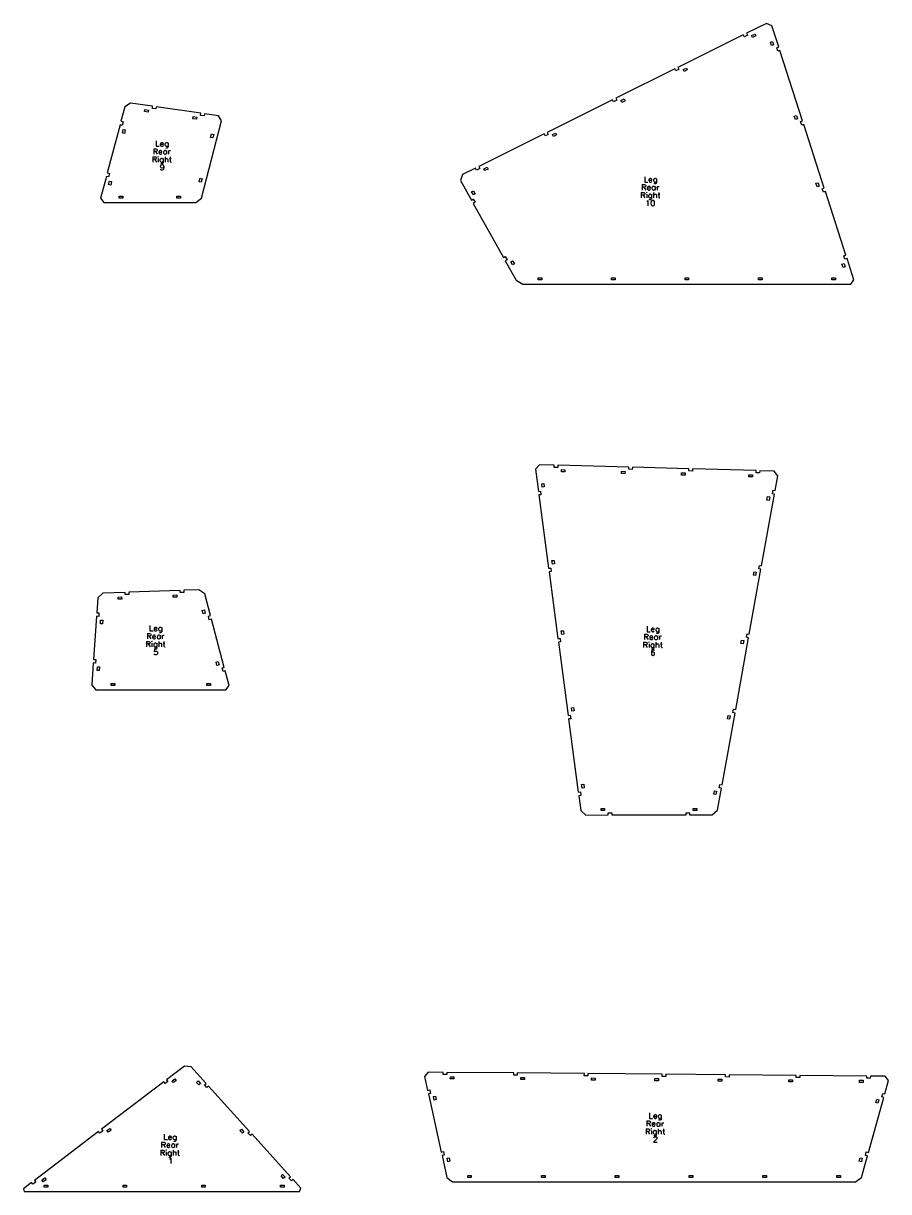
# Model space of a CAD drawing. Header units: metres. Extents: x 97 to 13275, y 12 to 1930.
# Drawn here: x 6690 to 7893, y 249 to 1874 of the extents above; entities that cross this region are included whole.
import ezdxf

# ---------------------------------------------------------------- set-up
doc = ezdxf.new("R2010")
doc.units = ezdxf.units.M
doc.layers.add('leg_rear_right_cuts', color=1, linetype='Continuous')
doc.layers.add('leg_rear_right_marks', color=2, linetype='Continuous')

msp = doc.modelspace()

# ---------------------------------------------------------------- linework, layer by layer
at = {"layer": 'leg_rear_right_cuts'}
for points in [[(7384.9, 1510.9), (7840.5, 1510.9), (7844.9, 1517), (7835.4, 1546.6), (7832.5, 1545.7), (7831, 1550.4), (7833.8, 1551.4), (7805.4, 1639.7), (7802.5, 1638.8), (7801, 1643.6), (7803.8, 1644.5), (7775.3, 1733.3), (7772.4, 1732.3), (7770.9, 1737.1), (7773.7, 1738), (7742.1, 1836.1), (7739.3, 1835.2), (7737.8, 1839.9), (7740.6, 1840.9), (7731.1, 1870.5), (7723.4, 1873.7), (7695.5, 1859.9), (7696.9, 1857.2), (7692.4, 1854.9), (7691.1, 1857.6), (7600.4, 1812.5), (7601.8, 1809.8), (7597.3, 1807.6), (7596, 1810.3), (7514, 1769.5), (7515.3, 1766.8), (7510.8, 1764.6), (7509.5, 1767.3), (7418.7, 1722.1), (7420.1, 1719.4), (7415.6, 1717.2), (7414.2, 1719.9), (7323.5, 1674.7), (7324.8, 1672), (7320.3, 1669.8), (7319, 1672.5), (7300.7, 1663.4), (7298.1, 1655), (7313.3, 1627.8), (7315.9, 1629.2), (7318.3, 1624.9), (7315.7, 1623.4), (7357.8, 1548), (7360.4, 1549.5), (7362.9, 1545.1), (7360.2, 1543.6), (7375.4, 1516.5)], [(7707.2, 1858.9), (7708.5, 1856.3), (7704, 1854), (7702.7, 1856.7)], [(7733.4, 1843.8), (7730.5, 1842.9), (7729, 1847.6), (7731.8, 1848.5)], [(7612.1, 1811.6), (7613.4, 1808.9), (7608.9, 1806.7), (7607.6, 1809.4)], [(6802.5, 1624.6), (6930.1, 1624.6), (6938.1, 1630.7), (6966.1, 1738.2), (6961.5, 1745.2), (6942.3, 1748), (6941.8, 1745), (6936.9, 1745.7), (6937.3, 1748.7), (6875.1, 1757.7), (6874.7, 1754.8), (6869.8, 1755.5), (6870.2, 1758.5), (6839.4, 1762.9), (6831.4, 1757.7), (6826.1, 1737.5), (6829, 1736.8), (6827.7, 1731.9), (6824.8, 1732.7), (6807.1, 1665.7), (6810, 1664.9), (6808.7, 1660.1), (6805.8, 1660.8), (6797.8, 1630.7)], [(7525.6, 1768.6), (7526.9, 1765.9), (7522.5, 1763.7), (7521.1, 1766.4)], [(6864.4, 1753.2), (6863.9, 1750.3), (6859, 1751), (6859.4, 1754)], [(6931.5, 1743.5), (6931.1, 1740.5), (6926.1, 1741.2), (6926.6, 1744.2)], [(7766.5, 1740.9), (7763.6, 1740), (7762.1, 1744.8), (7765, 1745.7)], [(6829.3, 1726.3), (6832.2, 1725.6), (6831, 1720.7), (6828.1, 1721.5)], [(6953.7, 1714.4), (6950.8, 1715.1), (6952.1, 1720), (6955, 1719.2)], [(7430.4, 1721.2), (7431.7, 1718.5), (7427.2, 1716.3), (7425.9, 1719)], [(7335.1, 1673.8), (7336.4, 1671.1), (7332, 1668.9), (7330.6, 1671.6)], [(6937.6, 1652.7), (6934.7, 1653.5), (6936, 1658.3), (6938.9, 1657.5)], [(6810.3, 1654.5), (6813.2, 1653.7), (6811.9, 1648.9), (6809, 1649.6)], [(7313.6, 1639.4), (7316.2, 1640.9), (7318.7, 1636.5), (7316.1, 1635.1)], [(7796.6, 1647.4), (7793.7, 1646.5), (7792.2, 1651.3), (7795.1, 1652.2)], [(6823.7, 1630.6), (6823.7, 1633.6), (6828.7, 1633.6), (6828.7, 1630.6)], [(6904, 1630.6), (6904, 1633.6), (6909, 1633.6), (6909, 1630.6)], [(7367.9, 1542.2), (7370.5, 1543.7), (7373, 1539.3), (7370.4, 1537.8)], [(7832.7, 1535.2), (7829.9, 1534.3), (7828.3, 1539.1), (7831.2, 1540)], [(7406, 1516.9), (7406, 1519.9), (7411, 1519.9), (7411, 1516.9)], [(7508.1, 1516.9), (7508.1, 1519.9), (7513.1, 1519.9), (7513.1, 1516.9)], [(7610.2, 1516.9), (7610.2, 1519.9), (7615.2, 1519.9), (7615.2, 1516.9)], [(7712.3, 1516.9), (7712.3, 1519.9), (7717.3, 1519.9), (7717.3, 1516.9)], [(7814.4, 1516.9), (7814.4, 1519.9), (7819.4, 1519.9), (7819.4, 1516.9)], [(7472.3, 772.8), (7503.5, 772.9), (7503.5, 775.9), (7508.5, 775.9), (7508.5, 772.9), (7611.6, 773.1), (7611.6, 776.1), (7616.6, 776.1), (7616.6, 773.1), (7647.7, 773.1), (7655.2, 779.4), (7660.8, 810), (7657.8, 810.6), (7658.7, 815.5), (7661.7, 815), (7679.7, 914.7), (7676.8, 915.3), (7677.6, 920.2), (7680.6, 919.7), (7698.6, 1019.4), (7695.7, 1020), (7696.6, 1024.9), (7699.5, 1024.4), (7715.8, 1114.5), (7712.9, 1115), (7713.8, 1119.9), (7716.7, 1119.4), (7734.7, 1219), (7731.8, 1219.5), (7732.7, 1224.4), (7735.6, 1223.9), (7739.4, 1244.7), (7734.2, 1251.1), (7714, 1251.7), (7713.9, 1248.7), (7708.9, 1248.8), (7709, 1251.8), (7620.5, 1254.2), (7620.4, 1251.2), (7615.4, 1251.3), (7615.5, 1254.3), (7537, 1256.4), (7536.9, 1253.4), (7531.9, 1253.6), (7532, 1256.6), (7433.5, 1259.2), (7433.4, 1256.2), (7428.4, 1256.3), (7428.5, 1259.3), (7407.8, 1259.9), (7402.3, 1253.7), (7406.4, 1222.9), (7409.4, 1223.3), (7410, 1218.3), (7407, 1217.9), (7420.5, 1115.9), (7423.5, 1116.3), (7424.2, 1111.4), (7421.2, 1111), (7433.5, 1018.1), (7436.5, 1018.5), (7437.1, 1013.6), (7434.2, 1013.2), (7447.6, 911.4), (7450.6, 911.8), (7451.3, 906.8), (7448.3, 906.4), (7461.8, 804.7), (7464.7, 805.1), (7465.4, 800.1), (7462.4, 799.7), (7465.2, 779.1)], [(7443.3, 1252.9), (7443.3, 1249.9), (7438.3, 1250.1), (7438.3, 1253.1)], [(7526.8, 1250.7), (7526.7, 1247.7), (7521.7, 1247.8), (7521.8, 1250.8)], [(7610.3, 1248.5), (7610.3, 1245.5), (7605.3, 1245.6), (7605.3, 1248.6)], [(7703.8, 1246), (7703.8, 1243), (7698.8, 1243.1), (7698.9, 1246.1)], [(7411, 1233.6), (7414, 1234), (7414.6, 1229), (7411.7, 1228.6)], [(7727, 1210.2), (7724.1, 1210.8), (7725, 1215.7), (7727.9, 1215.1)], [(7425.2, 1126.6), (7428.2, 1127), (7428.8, 1122.1), (7425.8, 1121.7)], [(7708.1, 1105.7), (7705.2, 1106.2), (7706.1, 1111.1), (7709, 1110.6)], [(6791.4, 946.9), (6971.7, 946.8), (6976.4, 953), (6970.9, 973.4), (6968, 972.6), (6966.7, 977.5), (6969.6, 978.2), (6951.8, 1045.3), (6948.9, 1044.5), (6947.6, 1049.3), (6950.5, 1050.1), (6942.5, 1080.2), (6934.5, 1086.1), (6913.4, 1085.3), (6913.5, 1082.3), (6908.5, 1082.2), (6908.4, 1085.2), (6836.9, 1082.6), (6837, 1079.6), (6832, 1079.4), (6831.9, 1082.4), (6800.8, 1081.3), (6794, 1074.7), (6792.5, 1054.2), (6795.5, 1054), (6795.2, 1049), (6792.2, 1049.2), (6788, 989.3), (6791, 989), (6790.6, 984.1), (6787.7, 984.3), (6785.5, 953.2)], [(6827.1, 1076.2), (6827.2, 1073.2), (6822.2, 1073), (6822.1, 1076)], [(6903.6, 1079), (6903.7, 1076), (6898.7, 1075.8), (6898.6, 1078.8)], [(6943.4, 1053.4), (6940.5, 1052.6), (6939.2, 1057.4), (6942.1, 1058.2)], [(6797.8, 1043.8), (6800.8, 1043.6), (6800.5, 1038.6), (6797.5, 1038.8)], [(7438.1, 1028.8), (7441.1, 1029.2), (7441.8, 1024.3), (7438.8, 1023.9)], [(7691, 1010.7), (7688, 1011.2), (7688.9, 1016.1), (7691.8, 1015.6)], [(6793.3, 978.9), (6796.3, 978.7), (6795.9, 973.7), (6792.9, 973.9)], [(6962.5, 981.5), (6959.6, 980.7), (6958.4, 985.6), (6961.3, 986.4)], [(6812.5, 952.9), (6812.5, 955.9), (6817.5, 955.9), (6817.5, 952.9)], [(6945.5, 952.8), (6945.5, 955.8), (6950.5, 955.8), (6950.5, 952.8)], [(7452.3, 922.1), (7455.2, 922.5), (7455.9, 917.5), (7452.9, 917.1)], [(7672, 906), (7669.1, 906.5), (7670, 911.4), (7672.9, 910.9)], [(7466.4, 815.4), (7469.4, 815.8), (7470, 810.8), (7467.1, 810.4)], [(7653.1, 801.3), (7650.1, 801.8), (7651, 806.7), (7654, 806.2)], [(7493.5, 778.9), (7493.5, 781.9), (7498.5, 781.9), (7498.5, 778.9)], [(7621.6, 779.1), (7621.6, 782.1), (7626.6, 782.1), (7626.6, 779.1)], [(6691.8, 249.1), (7074.2, 249.1), (7076.3, 253.8), (7065.3, 266), (7063.1, 264), (7059.7, 267.7), (7062, 269.7), (7008.3, 329.1), (7006, 327.1), (7002.7, 330.8), (7004.9, 332.9), (6947.9, 396), (6945.6, 394), (6942.3, 397.7), (6944.5, 399.7), (6923.6, 422.8), (6914.3, 423.7), (6889.6, 404.8), (6891.4, 402.4), (6887.4, 399.4), (6885.6, 401.8), (6799.1, 335.8), (6800.9, 333.4), (6796.9, 330.4), (6795.1, 332.8), (6705.8, 264.7), (6707.7, 262.3), (6703.7, 259.3), (6701.9, 261.6), (6690.5, 253)], [(7286.9, 262.6), (7847.3, 262.6), (7855.3, 268.7), (7863.8, 298.7), (7860.9, 299.5), (7862.2, 304.3), (7865.1, 303.5), (7886.7, 380.2), (7883.8, 381), (7885.1, 385.8), (7888, 385), (7893.2, 403.5), (7888.6, 409.7), (7867.8, 409.9), (7867.7, 406.9), (7862.7, 406.9), (7862.8, 409.9), (7769.6, 410.7), (7769.6, 407.7), (7764.6, 407.7), (7764.6, 410.7), (7671.5, 411.5), (7671.5, 408.5), (7666.5, 408.6), (7666.5, 411.6), (7583.4, 412.3), (7583.3, 409.3), (7578.3, 409.3), (7578.4, 412.3), (7475.3, 413.2), (7475.2, 410.2), (7470.2, 410.3), (7470.3, 413.3), (7377.1, 414.1), (7377.1, 411.1), (7372.1, 411.1), (7372.1, 414.1), (7279, 414.9), (7279, 411.9), (7274, 411.9), (7274, 414.9), (7253.1, 415.1), (7248.2, 409), (7252.4, 389.9), (7255.3, 390.5), (7256.4, 385.6), (7253.5, 385), (7271.4, 304.1), (7274.3, 304.7), (7275.4, 299.8), (7272.5, 299.2), (7279.2, 268.8)], [(7289, 408.8), (7288.9, 405.8), (7283.9, 405.9), (7284, 408.9)], [(7387.1, 408), (7387.1, 405), (7382.1, 405), (7382.1, 408)], [(7485.2, 407.1), (7485.2, 404.1), (7480.2, 404.2), (7480.2, 407.2)], [(7573.3, 406.4), (7573.3, 403.4), (7568.3, 403.4), (7568.3, 406.4)], [(6901.1, 406.1), (6903, 403.7), (6899, 400.7), (6897.2, 403)], [(6936.7, 399.4), (6934.5, 397.4), (6931.1, 401.1), (6933.4, 403.1)], [(7661.5, 405.6), (7661.4, 402.6), (7656.4, 402.7), (7656.5, 405.7)], [(7759.6, 404.8), (7759.6, 401.8), (7754.6, 401.8), (7754.6, 404.8)], [(7857.7, 403.9), (7857.7, 400.9), (7852.7, 401), (7852.7, 404)], [(7260.4, 381.4), (7263.3, 382), (7264.4, 377.2), (7261.5, 376.5)], [(7878.2, 372.1), (7875.3, 373), (7876.6, 377.8), (7879.5, 377)], [(6810.7, 337.1), (6812.5, 334.7), (6808.5, 331.7), (6806.7, 334)], [(6997.1, 332.5), (6994.9, 330.5), (6991.5, 334.2), (6993.8, 336.2)], [(7279.4, 295.6), (7282.3, 296.2), (7283.4, 291.3), (7280.5, 290.7)], [(7855.3, 290.7), (7852.4, 291.5), (7853.7, 296.3), (7856.6, 295.5)], [(6720.2, 268.1), (6722, 265.7), (6718, 262.7), (6716.2, 265)], [(7054.2, 269.4), (7051.9, 267.4), (7048.6, 271.1), (7050.8, 273.1)], [(7308.1, 268.6), (7308.1, 271.6), (7313.1, 271.6), (7313.1, 268.6)], [(7410.7, 268.6), (7410.7, 271.6), (7415.7, 271.6), (7415.7, 268.6)], [(7513.3, 268.6), (7513.3, 271.6), (7518.3, 271.6), (7518.3, 268.6)], [(7615.9, 268.6), (7615.9, 271.6), (7620.9, 271.6), (7620.9, 268.6)], [(7718.5, 268.6), (7718.5, 271.6), (7723.5, 271.6), (7723.5, 268.6)], [(7821.1, 268.6), (7821.1, 271.6), (7826.1, 271.6), (7826.1, 268.6)], [(6719.6, 255.1), (6719.6, 258.1), (6724.6, 258.1), (6724.6, 255.1)], [(6829, 255.1), (6829, 258.1), (6834, 258.1), (6834, 255.1)], [(6938.4, 255.1), (6938.4, 258.1), (6943.4, 258.1), (6943.4, 255.1)], [(7047.8, 255.1), (7047.8, 258.1), (7052.8, 258.1), (7052.8, 255.1)]]:
    msp.add_lwpolyline(points, close=True, dxfattribs=at)
at = {"layer": 'leg_rear_right_marks'}
for p, q in [((6875.1, 1710.3), (6875.1, 1702.8)), ((6881.2, 1706.7), (6880.8, 1705.6)), ((6881.9, 1707.4), (6881.2, 1706.7)), ((6882.6, 1707.8), (6881.9, 1707.4)), ((6883.7, 1707.8), (6882.6, 1707.8)), ((6884.4, 1707.4), (6883.7, 1707.8)), ((6884.8, 1707.1), (6884.4, 1707.4)), ((6885.1, 1706.4), (6884.8, 1707.1)), ((6885.1, 1705.6), (6885.1, 1706.4)), ((6887.6, 1706.7), (6887.3, 1705.6)), ((6888.3, 1707.4), (6887.6, 1706.7)), ((6889.1, 1707.8), (6888.3, 1707.4)), ((6890.1, 1707.8), (6889.1, 1707.8)), ((6890.8, 1707.4), (6890.1, 1707.8)), ((6891.6, 1706.7), (6890.8, 1707.4)), ((6891.6, 1707.8), (6891.6, 1702.1)), ((6871.6, 1699.3), (6871.6, 1691.8)), ((6871.6, 1699.3), (6874.8, 1699.3)), ((6874.8, 1695.7), (6871.6, 1695.7)), ((6874.1, 1695.7), (6876.6, 1691.8)), ((6874.8, 1699.3), (6875.8, 1698.9)), ((6875.8, 1696.1), (6874.8, 1695.7)), ((6875.1, 1702.8), (6879.4, 1702.8)), ((6875.8, 1698.9), (6876.2, 1698.6)), ((6876.2, 1696.4), (6875.8, 1696.1)), ((6876.2, 1698.6), (6876.6, 1697.9)), ((6876.6, 1697.1), (6876.2, 1696.4)), ((6876.6, 1697.9), (6876.6, 1697.1)), ((6879.1, 1695.7), (6878.7, 1694.6)), ((6878.7, 1694.6), (6883, 1694.6)), ((6878.7, 1694.6), (6878.7, 1693.9)), ((6878.7, 1693.9), (6879.1, 1692.9)), ((6879.8, 1696.4), (6879.1, 1695.7)), ((6879.1, 1692.9), (6879.8, 1692.1)), ((6880.5, 1696.8), (6879.8, 1696.4)), ((6879.8, 1692.1), (6880.5, 1691.8)), ((6881.6, 1696.8), (6880.5, 1696.8)), ((6880.5, 1691.8), (6881.6, 1691.8)), ((6880.8, 1705.6), (6885.1, 1705.6)), ((6880.8, 1705.6), (6880.8, 1704.9)), ((6880.8, 1704.9), (6881.2, 1703.9)), ((6881.2, 1703.9), (6881.9, 1703.1)), ((6882.3, 1696.4), (6881.6, 1696.8)), ((6881.6, 1691.8), (6882.3, 1692.1)), ((6881.9, 1703.1), (6882.6, 1702.8)), ((6882.6, 1696.1), (6882.3, 1696.4)), ((6882.3, 1692.1), (6883, 1692.9)), ((6882.6, 1702.8), (6883.7, 1702.8)), ((6883, 1695.4), (6882.6, 1696.1)), ((6883, 1694.6), (6883, 1695.4)), ((6883.7, 1702.8), (6884.4, 1703.1)), ((6884.4, 1703.1), (6885.1, 1703.9)), ((6885.5, 1695.7), (6885.1, 1694.6)), ((6885.1, 1694.6), (6885.1, 1693.9)), ((6885.1, 1693.9), (6885.5, 1692.9)), ((6886.2, 1696.4), (6885.5, 1695.7)), ((6885.5, 1692.9), (6886.2, 1692.1)), ((6886.9, 1696.8), (6886.2, 1696.4)), ((6886.2, 1692.1), (6886.9, 1691.8)), ((6888, 1696.8), (6886.9, 1696.8)), ((6886.9, 1691.8), (6888, 1691.8)), ((6887.3, 1705.6), (6887.3, 1704.9)), ((6887.3, 1704.9), (6887.6, 1703.9)), ((6887.6, 1703.9), (6888.3, 1703.1)), ((6888.7, 1696.4), (6888, 1696.8)), ((6888, 1691.8), (6888.7, 1692.1)), ((6888.3, 1703.1), (6889.1, 1702.8)), ((6889.1, 1700.3), (6888.3, 1700.6)), ((6889.4, 1695.7), (6888.7, 1696.4)), ((6888.7, 1692.1), (6889.4, 1692.9)), ((6889.1, 1702.8), (6890.1, 1702.8)), ((6890.1, 1700.3), (6889.1, 1700.3)), ((6889.4, 1696.8), (6889.4, 1691.8)), ((6890.1, 1702.8), (6890.8, 1703.1)), ((6890.8, 1700.6), (6890.1, 1700.3)), ((6890.8, 1703.1), (6891.6, 1703.9)), ((6891.2, 1701), (6890.8, 1700.6)), ((6891.6, 1702.1), (6891.2, 1701)), ((6892.3, 1696.8), (6892.3, 1691.8)), ((6892.3, 1694.6), (6892.6, 1695.7)), ((6892.6, 1695.7), (6893.3, 1696.4)), ((6893.3, 1696.4), (6894.1, 1696.8)), ((6894.1, 1696.8), (6895.1, 1696.8)), ((6870.3, 1688.3), (6870.3, 1680.8)), ((6870.3, 1688.3), (6873.5, 1688.3)), ((6873.5, 1684.7), (6870.3, 1684.7)), ((6872.8, 1684.7), (6875.3, 1680.8)), ((6873.5, 1688.3), (6874.6, 1687.9)), ((6874.6, 1685.1), (6873.5, 1684.7)), ((6874.6, 1687.9), (6875, 1687.6)), ((6875, 1685.4), (6874.6, 1685.1)), ((6875, 1687.6), (6875.3, 1686.9)), ((6875.3, 1686.1), (6875, 1685.4)), ((6875.3, 1686.9), (6875.3, 1686.1)), ((6877.8, 1688.6), (6877.5, 1688.3)), ((6877.5, 1688.3), (6877.8, 1687.9)), ((6878.2, 1688.3), (6877.8, 1688.6)), ((6877.8, 1687.9), (6878.2, 1688.3)), ((6877.8, 1685.8), (6877.8, 1680.8)), ((6880.7, 1684.7), (6880.3, 1683.6)), ((6880.3, 1683.6), (6880.3, 1682.9)), ((6880.3, 1682.9), (6880.7, 1681.9)), ((6881.4, 1685.4), (6880.7, 1684.7)), ((6880.7, 1681.9), (6881.4, 1681.1)), ((6881, 1675.1), (6881.4, 1676.2)), ((6881, 1674.8), (6881, 1675.1)), ((6881.4, 1673.7), (6881, 1674.8)), ((6882.1, 1685.8), (6881.4, 1685.4)), ((6881.4, 1681.1), (6882.1, 1680.8)), ((6882.1, 1678.3), (6881.4, 1678.6)), ((6881.4, 1676.2), (6882.1, 1676.9)), ((6882.1, 1673), (6881.4, 1673.7)), ((6883.2, 1685.8), (6882.1, 1685.8)), ((6882.1, 1680.8), (6883.2, 1680.8)), ((6883.2, 1678.3), (6882.1, 1678.3)), ((6882.1, 1676.9), (6883.2, 1677.3)), ((6883.9, 1685.4), (6883.2, 1685.8)), ((6883.2, 1680.8), (6883.9, 1681.1)), ((6883.9, 1678.6), (6883.2, 1678.3)), ((6883.2, 1677.3), (6883.5, 1677.3)), ((6883.5, 1677.3), (6884.6, 1676.9)), ((6884.6, 1684.7), (6883.9, 1685.4)), ((6883.9, 1681.1), (6884.6, 1681.9)), ((6884.2, 1679), (6883.9, 1678.6)), ((6884.6, 1680.1), (6884.2, 1679)), ((6884.6, 1685.8), (6884.6, 1680.1)), ((6884.6, 1676.9), (6885.3, 1676.2)), ((6885.3, 1673.7), (6884.6, 1673)), ((6885.3, 1676.2), (6885.7, 1674.8)), ((6885.7, 1674.8), (6885.3, 1673.7)), ((6885.7, 1674.8), (6885.7, 1673)), ((6887.5, 1688.3), (6887.5, 1680.8)), ((6887.5, 1684.4), (6888.5, 1685.4)), ((6888.5, 1685.4), (6889.2, 1685.8)), ((6889.2, 1685.8), (6890.3, 1685.8)), ((6890.3, 1685.8), (6891, 1685.4)), ((6891, 1685.4), (6891.4, 1684.4)), ((6891.4, 1684.4), (6891.4, 1680.8)), ((6893.5, 1685.8), (6896, 1685.8)), ((6894.6, 1688.3), (6894.6, 1682.2)), ((6894.6, 1682.2), (6895, 1681.1)), ((6895, 1681.1), (6895.7, 1680.8)), ((6895.7, 1680.8), (6896.4, 1680.8)), ((6881.7, 1670.1), (6881.4, 1670.9)), ((6882.8, 1669.8), (6881.7, 1670.1)), ((6883.2, 1672.6), (6882.1, 1673)), ((6883.5, 1669.8), (6882.8, 1669.8)), ((6883.5, 1672.6), (6883.2, 1672.6)), ((6884.6, 1673), (6883.5, 1672.6)), ((6884.6, 1670.1), (6883.5, 1669.8)), ((6885.3, 1671.2), (6884.6, 1670.1)), ((6885.7, 1673), (6885.3, 1671.2)), ((7554.2, 1660.5), (7554.2, 1653)), ((7561, 1657.7), (7560.3, 1657)), ((7561.7, 1658), (7561, 1657.7)), ((7562.8, 1658), (7561.7, 1658)), ((7563.5, 1657.7), (7562.8, 1658)), ((7563.8, 1657.3), (7563.5, 1657.7)), ((7564.2, 1656.6), (7563.8, 1657.3)), ((7567.4, 1657.7), (7566.7, 1657)), ((7568.1, 1658), (7567.4, 1657.7)), ((7569.2, 1658), (7568.1, 1658)), ((7569.9, 1657.7), (7569.2, 1658)), ((7570.6, 1657), (7569.9, 1657.7)), ((7570.6, 1658), (7570.6, 1652.3)), ((7550.6, 1649.5), (7550.6, 1642)), ((7550.6, 1649.5), (7553.8, 1649.5)), ((7553.8, 1646), (7550.6, 1646)), ((7553.1, 1646), (7555.6, 1642)), ((7553.8, 1649.5), (7554.9, 1649.2)), ((7554.9, 1646.3), (7553.8, 1646)), ((7554.2, 1653), (7558.5, 1653)), ((7554.9, 1649.2), (7555.3, 1648.8)), ((7555.3, 1646.7), (7554.9, 1646.3)), ((7555.3, 1648.8), (7555.6, 1648.1)), ((7555.6, 1647.4), (7555.3, 1646.7)), ((7555.6, 1648.1), (7555.6, 1647.4)), ((7558.1, 1646), (7557.8, 1644.9)), ((7557.8, 1644.9), (7562, 1644.9)), ((7557.8, 1644.9), (7557.8, 1644.2)), ((7557.8, 1644.2), (7558.1, 1643.1)), ((7558.8, 1646.7), (7558.1, 1646)), ((7558.1, 1643.1), (7558.8, 1642.4)), ((7559.5, 1647), (7558.8, 1646.7)), ((7558.8, 1642.4), (7559.5, 1642)), ((7560.6, 1647), (7559.5, 1647)), ((7559.5, 1642), (7560.6, 1642)), ((7560.3, 1657), (7559.9, 1655.9)), ((7559.9, 1655.9), (7564.2, 1655.9)), ((7559.9, 1655.9), (7559.9, 1655.2)), ((7559.9, 1655.2), (7560.3, 1654.1)), ((7560.3, 1654.1), (7561, 1653.4)), ((7561.3, 1646.7), (7560.6, 1647)), ((7560.6, 1642), (7561.3, 1642.4)), ((7561, 1653.4), (7561.7, 1653)), ((7561.7, 1646.3), (7561.3, 1646.7)), ((7561.3, 1642.4), (7562, 1643.1)), ((7561.7, 1653), (7562.8, 1653)), ((7562, 1645.6), (7561.7, 1646.3)), ((7562, 1644.9), (7562, 1645.6)), ((7562.8, 1653), (7563.5, 1653.4)), ((7563.5, 1653.4), (7564.2, 1654.1)), ((7564.2, 1655.9), (7564.2, 1656.6)), ((7564.5, 1646), (7564.2, 1644.9)), ((7564.2, 1644.9), (7564.2, 1644.2)), ((7564.2, 1644.2), (7564.5, 1643.1)), ((7565.3, 1646.7), (7564.5, 1646)), ((7564.5, 1643.1), (7565.3, 1642.4)), ((7566, 1647), (7565.3, 1646.7)), ((7565.3, 1642.4), (7566, 1642)), ((7567, 1647), (7566, 1647)), ((7566, 1642), (7567, 1642)), ((7566.7, 1657), (7566.3, 1655.9)), ((7566.3, 1655.9), (7566.3, 1655.2)), ((7566.3, 1655.2), (7566.7, 1654.1)), ((7566.7, 1654.1), (7567.4, 1653.4)), ((7567.8, 1646.7), (7567, 1647)), ((7567, 1642), (7567.8, 1642.4)), ((7567.4, 1653.4), (7568.1, 1653)), ((7568.1, 1650.5), (7567.4, 1650.9)), ((7568.5, 1646), (7567.8, 1646.7)), ((7567.8, 1642.4), (7568.5, 1643.1)), ((7568.1, 1653), (7569.2, 1653)), ((7569.2, 1650.5), (7568.1, 1650.5)), ((7568.5, 1647), (7568.5, 1642)), ((7569.2, 1653), (7569.9, 1653.4)), ((7569.9, 1650.9), (7569.2, 1650.5)), ((7569.9, 1653.4), (7570.6, 1654.1)), ((7570.3, 1651.2), (7569.9, 1650.9)), ((7570.6, 1652.3), (7570.3, 1651.2)), ((7571.3, 1647), (7571.3, 1642)), ((7571.3, 1644.9), (7571.7, 1646)), ((7571.7, 1646), (7572.4, 1646.7)), ((7572.4, 1646.7), (7573.1, 1647)), ((7573.1, 1647), (7574.2, 1647)), ((7549.4, 1638.5), (7549.4, 1631)), ((7549.4, 1638.5), (7552.6, 1638.5)), ((7552.6, 1635), (7549.4, 1635)), ((7551.9, 1635), (7554.4, 1631)), ((7552.6, 1638.5), (7553.7, 1638.2)), ((7553.7, 1635.3), (7552.6, 1635)), ((7553.7, 1638.2), (7554, 1637.8)), ((7554, 1635.7), (7553.7, 1635.3)), ((7554, 1637.8), (7554.4, 1637.1)), ((7554.4, 1636.4), (7554, 1635.7)), ((7554.4, 1637.1), (7554.4, 1636.4)), ((7556.9, 1638.9), (7556.5, 1638.5)), ((7556.5, 1638.5), (7556.9, 1638.2)), ((7557.2, 1638.5), (7556.9, 1638.9)), ((7556.9, 1638.2), (7557.2, 1638.5)), ((7556.9, 1636), (7556.9, 1631)), ((7556.9, 1626.1), (7557.6, 1626.5)), ((7557.6, 1626.5), (7558.7, 1627.5)), ((7558.7, 1627.5), (7558.7, 1620)), ((7559.7, 1635), (7559.4, 1633.9)), ((7559.4, 1633.9), (7559.4, 1633.2)), ((7559.4, 1633.2), (7559.7, 1632.1)), ((7560.4, 1635.7), (7559.7, 1635)), ((7559.7, 1632.1), (7560.4, 1631.4)), ((7561.2, 1636), (7560.4, 1635.7)), ((7560.4, 1631.4), (7561.2, 1631)), ((7561.2, 1628.5), (7560.4, 1628.9)), ((7562.2, 1636), (7561.2, 1636)), ((7561.2, 1631), (7562.2, 1631)), ((7562.2, 1628.5), (7561.2, 1628.5)), ((7562.9, 1635.7), (7562.2, 1636)), ((7562.2, 1631), (7562.9, 1631.4)), ((7562.9, 1628.9), (7562.2, 1628.5)), ((7563.7, 1635), (7562.9, 1635.7)), ((7562.9, 1631.4), (7563.7, 1632.1)), ((7563.3, 1629.2), (7562.9, 1628.9)), ((7563.3, 1626.1), (7562.9, 1624.3)), ((7563.7, 1630.3), (7563.3, 1629.2)), ((7564, 1627.2), (7563.3, 1626.1)), ((7563.7, 1636), (7563.7, 1630.3)), ((7565.1, 1627.5), (7564, 1627.2)), ((7565.8, 1627.5), (7565.1, 1627.5)), ((7566.9, 1627.2), (7565.8, 1627.5)), ((7566.5, 1638.5), (7566.5, 1631)), ((7566.5, 1634.6), (7567.6, 1635.7)), ((7567.6, 1626.1), (7566.9, 1627.2)), ((7567.6, 1635.7), (7568.3, 1636)), ((7567.9, 1624.3), (7567.6, 1626.1)), ((7568.3, 1636), (7569.4, 1636)), ((7569.4, 1636), (7570.1, 1635.7)), ((7570.1, 1635.7), (7570.4, 1634.6)), ((7570.4, 1634.6), (7570.4, 1631)), ((7572.6, 1636), (7575.1, 1636)), ((7573.7, 1638.5), (7573.7, 1632.5)), ((7573.7, 1632.5), (7574, 1631.4)), ((7574, 1631.4), (7574.7, 1631)), ((7574.7, 1631), (7575.4, 1631)), ((7562.9, 1624.3), (7562.9, 1623.2)), ((7562.9, 1623.2), (7563.3, 1621.5)), ((7563.3, 1621.5), (7564, 1620.4)), ((7564, 1620.4), (7565.1, 1620)), ((7565.1, 1620), (7565.8, 1620)), ((7565.8, 1620), (7566.9, 1620.4)), ((7566.9, 1620.4), (7567.6, 1621.5)), ((7567.6, 1621.5), (7567.9, 1623.2)), ((7567.9, 1623.2), (7567.9, 1624.3)), ((6862.8, 1025.3), (6862.8, 1017.8)), ((6862.8, 1025.3), (6866, 1025.3)), ((6866, 1025.3), (6867.1, 1024.9)), ((6866.4, 1036.3), (6866.4, 1028.8)), ((6866.4, 1028.8), (6870.7, 1028.8)), ((6867.1, 1024.9), (6867.5, 1024.5)), ((6867.5, 1024.5), (6867.8, 1023.8)), ((6867.8, 1023.8), (6867.8, 1023.1)), ((6872.5, 1032.7), (6872.1, 1031.6)), ((6872.1, 1031.6), (6876.4, 1031.6)), ((6872.1, 1031.6), (6872.1, 1030.9)), ((6872.1, 1030.9), (6872.5, 1029.8)), ((6873.2, 1033.4), (6872.5, 1032.7)), ((6872.5, 1029.8), (6873.2, 1029.1)), ((6873.9, 1033.8), (6873.2, 1033.4)), ((6873.2, 1029.1), (6873.9, 1028.8)), ((6875, 1033.8), (6873.9, 1033.8)), ((6873.9, 1028.8), (6875, 1028.8)), ((6875.7, 1033.4), (6875, 1033.8)), ((6875, 1028.8), (6875.7, 1029.1)), ((6876, 1033), (6875.7, 1033.4)), ((6875.7, 1029.1), (6876.4, 1029.8)), ((6876.4, 1032.3), (6876, 1033)), ((6876.4, 1031.6), (6876.4, 1032.3)), ((6878.9, 1032.7), (6878.5, 1031.6)), ((6878.5, 1031.6), (6878.5, 1030.9)), ((6878.5, 1030.9), (6878.9, 1029.8)), ((6879.6, 1033.4), (6878.9, 1032.7)), ((6878.9, 1029.8), (6879.6, 1029.1)), ((6880.3, 1033.8), (6879.6, 1033.4)), ((6879.6, 1029.1), (6880.3, 1028.8)), ((6880.3, 1026.3), (6879.6, 1026.6)), ((6881.4, 1033.8), (6880.3, 1033.8)), ((6880.3, 1028.8), (6881.4, 1028.8)), ((6881.4, 1026.3), (6880.3, 1026.3)), ((6882.1, 1033.4), (6881.4, 1033.8)), ((6881.4, 1028.8), (6882.1, 1029.1)), ((6882.1, 1026.6), (6881.4, 1026.3)), ((6882.8, 1032.7), (6882.1, 1033.4)), ((6882.1, 1029.1), (6882.8, 1029.8)), ((6882.5, 1027), (6882.1, 1026.6)), ((6882.8, 1028), (6882.5, 1027)), ((6882.8, 1033.8), (6882.8, 1028)), ((7553.9, 1024.3), (7553.9, 1016.8)), ((7553.9, 1024.3), (7557.1, 1024.3)), ((7557.1, 1024.3), (7558.2, 1023.9)), ((7557.5, 1035.3), (7557.5, 1027.8)), ((7557.5, 1027.8), (7561.8, 1027.8)), ((7558.2, 1023.9), (7558.6, 1023.6)), ((7558.6, 1023.6), (7558.9, 1022.8)), ((7563.6, 1031.7), (7563.2, 1030.6)), ((7563.2, 1030.6), (7567.5, 1030.6)), ((7563.2, 1030.6), (7563.2, 1029.9)), ((7563.2, 1029.9), (7563.6, 1028.8)), ((7564.3, 1032.4), (7563.6, 1031.7)), ((7563.6, 1028.8), (7564.3, 1028.1)), ((7565, 1032.8), (7564.3, 1032.4)), ((7564.3, 1028.1), (7565, 1027.8)), ((7566.1, 1032.8), (7565, 1032.8)), ((7565, 1027.8), (7566.1, 1027.8)), ((7566.8, 1032.4), (7566.1, 1032.8)), ((7566.1, 1027.8), (7566.8, 1028.1)), ((7567.1, 1032.1), (7566.8, 1032.4)), ((7566.8, 1028.1), (7567.5, 1028.8)), ((7567.5, 1031.3), (7567.1, 1032.1)), ((7567.5, 1030.6), (7567.5, 1031.3)), ((7570, 1031.7), (7569.6, 1030.6)), ((7569.6, 1030.6), (7569.6, 1029.9)), ((7569.6, 1029.9), (7570, 1028.8)), ((7570.7, 1032.4), (7570, 1031.7)), ((7570, 1028.8), (7570.7, 1028.1)), ((7571.4, 1032.8), (7570.7, 1032.4)), ((7570.7, 1028.1), (7571.4, 1027.8)), ((7571.4, 1025.3), (7570.7, 1025.6)), ((7572.5, 1032.8), (7571.4, 1032.8)), ((7571.4, 1027.8), (7572.5, 1027.8)), ((7572.5, 1025.3), (7571.4, 1025.3)), ((7573.2, 1032.4), (7572.5, 1032.8)), ((7572.5, 1027.8), (7573.2, 1028.1)), ((7573.2, 1025.6), (7572.5, 1025.3)), ((7573.9, 1031.7), (7573.2, 1032.4)), ((7573.2, 1028.1), (7573.9, 1028.8)), ((7573.6, 1026), (7573.2, 1025.6)), ((7573.9, 1027.1), (7573.6, 1026)), ((7573.9, 1032.8), (7573.9, 1027.1)), ((6861.6, 1014.3), (6861.6, 1006.8)), ((6861.6, 1014.3), (6864.8, 1014.3)), ((6864.8, 1010.7), (6861.6, 1010.7)), ((6866, 1021.7), (6862.8, 1021.7)), ((6864.1, 1010.7), (6866.6, 1006.8)), ((6864.8, 1014.3), (6865.9, 1013.9)), ((6865.9, 1011), (6864.8, 1010.7)), ((6865.3, 1021.7), (6867.8, 1017.8)), ((6865.9, 1013.9), (6866.2, 1013.5)), ((6866.2, 1011.4), (6865.9, 1011)), ((6867.1, 1022), (6866, 1021.7)), ((6866.2, 1013.5), (6866.6, 1012.8)), ((6866.6, 1012.1), (6866.2, 1011.4)), ((6866.6, 1012.8), (6866.6, 1012.1)), ((6867.5, 1022.4), (6867.1, 1022)), ((6867.8, 1023.1), (6867.5, 1022.4)), ((6869.1, 1014.6), (6868.7, 1014.3)), ((6868.7, 1014.3), (6869.1, 1013.9)), ((6869.4, 1014.3), (6869.1, 1014.6)), ((6869.1, 1013.9), (6869.4, 1014.3)), ((6869.1, 1011.8), (6869.1, 1006.8)), ((6870.3, 1021.7), (6870, 1020.6)), ((6870, 1020.6), (6874.3, 1020.6)), ((6870, 1020.6), (6870, 1019.9)), ((6870, 1019.9), (6870.3, 1018.8)), ((6871, 1022.4), (6870.3, 1021.7)), ((6870.3, 1018.8), (6871, 1018.1)), ((6871.8, 1022.8), (6871, 1022.4)), ((6871, 1018.1), (6871.8, 1017.8)), ((6871.9, 1010.7), (6871.6, 1009.6)), ((6871.6, 1009.6), (6871.6, 1008.9)), ((6871.6, 1008.9), (6871.9, 1007.8)), ((6872.8, 1022.8), (6871.8, 1022.8)), ((6871.8, 1017.8), (6872.8, 1017.8)), ((6872.7, 1011.4), (6871.9, 1010.7)), ((6871.9, 1007.8), (6872.7, 1007.1)), ((6873.4, 1011.8), (6872.7, 1011.4)), ((6873.5, 1022.4), (6872.8, 1022.8)), ((6872.8, 1017.8), (6873.5, 1018.1)), ((6874.4, 1011.8), (6873.4, 1011.8)), ((6873.9, 1022), (6873.5, 1022.4)), ((6873.5, 1018.1), (6874.3, 1018.8)), ((6874.3, 1021.3), (6873.9, 1022)), ((6874.3, 1020.6), (6874.3, 1021.3)), ((6875.2, 1011.4), (6874.4, 1011.8)), ((6875.9, 1010.7), (6875.2, 1011.4)), ((6875.2, 1007.1), (6875.9, 1007.8)), ((6875.9, 1011.8), (6875.9, 1006)), ((6876.8, 1021.7), (6876.4, 1020.6)), ((6876.4, 1020.6), (6876.4, 1019.9)), ((6876.4, 1019.9), (6876.8, 1018.8)), ((6877.5, 1022.4), (6876.8, 1021.7)), ((6876.8, 1018.8), (6877.5, 1018.1)), ((6878.2, 1022.8), (6877.5, 1022.4)), ((6877.5, 1018.1), (6878.2, 1017.8)), ((6879.3, 1022.8), (6878.2, 1022.8)), ((6878.2, 1017.8), (6879.3, 1017.8)), ((6878.7, 1014.3), (6878.7, 1006.8)), ((6878.7, 1010.3), (6879.8, 1011.4)), ((6880, 1022.4), (6879.3, 1022.8)), ((6879.3, 1017.8), (6880, 1018.1)), ((6879.8, 1011.4), (6880.5, 1011.8)), ((6880.7, 1021.7), (6880, 1022.4)), ((6880, 1018.1), (6880.7, 1018.8)), ((6880.5, 1011.8), (6881.6, 1011.8)), ((6880.7, 1022.8), (6880.7, 1017.8)), ((6881.6, 1011.8), (6882.3, 1011.4)), ((6882.3, 1011.4), (6882.7, 1010.3)), ((6882.7, 1010.3), (6882.7, 1006.8)), ((6883.5, 1022.8), (6883.5, 1017.8)), ((6883.5, 1020.6), (6883.9, 1021.7)), ((6883.9, 1021.7), (6884.6, 1022.4)), ((6884.6, 1022.4), (6885.3, 1022.8)), ((6884.8, 1011.8), (6887.3, 1011.8)), ((6885.3, 1022.8), (6886.4, 1022.8)), ((6885.9, 1014.3), (6885.9, 1008.2)), ((6885.9, 1008.2), (6886.2, 1007.1)), ((7552.7, 1013.3), (7552.7, 1005.8)), ((7552.7, 1013.3), (7555.9, 1013.3)), ((7555.9, 1009.7), (7552.7, 1009.7)), ((7557.1, 1020.7), (7553.9, 1020.7)), ((7555.2, 1009.7), (7557.7, 1005.8)), ((7555.9, 1013.3), (7556.9, 1012.9)), ((7556.9, 1010.1), (7555.9, 1009.7)), ((7556.4, 1020.7), (7558.9, 1016.8)), ((7556.9, 1012.9), (7557.3, 1012.6)), ((7557.3, 1010.4), (7556.9, 1010.1)), ((7558.2, 1021.1), (7557.1, 1020.7)), ((7557.3, 1012.6), (7557.7, 1011.8)), ((7557.7, 1011.1), (7557.3, 1010.4)), ((7557.7, 1011.8), (7557.7, 1011.1)), ((7558.6, 1021.4), (7558.2, 1021.1)), ((7558.9, 1022.1), (7558.6, 1021.4)), ((7558.9, 1022.8), (7558.9, 1022.1)), ((7560.2, 1013.6), (7559.8, 1013.3)), ((7559.8, 1013.3), (7560.2, 1012.9)), ((7560.5, 1013.3), (7560.2, 1013.6)), ((7560.2, 1012.9), (7560.5, 1013.3)), ((7560.2, 1010.8), (7560.2, 1005.8)), ((7561.4, 1020.7), (7561.1, 1019.6)), ((7561.1, 1019.6), (7565.3, 1019.6)), ((7561.1, 1019.6), (7561.1, 1018.9)), ((7561.1, 1018.9), (7561.4, 1017.8)), ((7562.1, 1021.4), (7561.4, 1020.7)), ((7561.4, 1017.8), (7562.1, 1017.1)), ((7562.8, 1021.8), (7562.1, 1021.4)), ((7562.1, 1017.1), (7562.8, 1016.8)), ((7563, 1009.7), (7562.7, 1008.6)), ((7562.7, 1008.6), (7562.7, 1007.9)), ((7562.7, 1007.9), (7563, 1006.8)), ((7563.9, 1021.8), (7562.8, 1021.8)), ((7562.8, 1016.8), (7563.9, 1016.8)), ((7563.7, 1010.4), (7563, 1009.7)), ((7564.4, 1010.8), (7563.7, 1010.4)), ((7564.6, 1021.4), (7563.9, 1021.8)), ((7563.9, 1016.8), (7564.6, 1017.1)), ((7565.5, 1010.8), (7564.4, 1010.8)), ((7565, 1021.1), (7564.6, 1021.4)), ((7564.6, 1017.1), (7565.3, 1017.8)), ((7565.3, 1020.3), (7565, 1021.1)), ((7565.3, 1019.6), (7565.3, 1020.3)), ((7566.2, 1010.4), (7565.5, 1010.8)), ((7566.9, 1009.7), (7566.2, 1010.4)), ((7566.9, 1010.8), (7566.9, 1005.1)), ((7567.8, 1020.7), (7567.5, 1019.6)), ((7567.5, 1019.6), (7567.5, 1018.9)), ((7567.5, 1018.9), (7567.8, 1017.8)), ((7568.6, 1021.4), (7567.8, 1020.7)), ((7567.8, 1017.8), (7568.6, 1017.1)), ((7569.3, 1021.8), (7568.6, 1021.4)), ((7568.6, 1017.1), (7569.3, 1016.8)), ((7570.3, 1021.8), (7569.3, 1021.8)), ((7569.3, 1016.8), (7570.3, 1016.8)), ((7569.8, 1013.3), (7569.8, 1005.8)), ((7569.8, 1009.3), (7570.9, 1010.4)), ((7571.1, 1021.4), (7570.3, 1021.8)), ((7570.3, 1016.8), (7571.1, 1017.1)), ((7570.9, 1010.4), (7571.6, 1010.8)), ((7571.8, 1020.7), (7571.1, 1021.4)), ((7571.1, 1017.1), (7571.8, 1017.8)), ((7571.6, 1010.8), (7572.7, 1010.8)), ((7571.8, 1021.8), (7571.8, 1016.8)), ((7572.7, 1010.8), (7573.4, 1010.4)), ((7573.4, 1010.4), (7573.7, 1009.3)), ((7573.7, 1009.3), (7573.7, 1005.8)), ((7574.6, 1021.8), (7574.6, 1016.8)), ((7574.6, 1019.6), (7575, 1020.7)), ((7575, 1020.7), (7575.7, 1021.4)), ((7575.7, 1021.4), (7576.4, 1021.8)), ((7575.9, 1010.8), (7578.4, 1010.8)), ((7576.4, 1021.8), (7577.5, 1021.8)), ((7576.9, 1013.3), (7576.9, 1007.2)), ((6872.5, 996.5), (6872.1, 997.2)), ((6872.8, 1003.3), (6872.5, 1000)), ((6872.5, 1000), (6872.8, 1000.4)), ((6872.8, 996.1), (6872.5, 996.5)), ((6872.7, 1007.1), (6873.4, 1006.8)), ((6873.4, 1004.3), (6872.7, 1004.6)), ((6876.4, 1003.3), (6872.8, 1003.3)), ((6872.8, 1000.4), (6873.9, 1000.8)), ((6873.9, 995.8), (6872.8, 996.1)), ((6873.4, 1006.8), (6874.4, 1006.8)), ((6874.4, 1004.3), (6873.4, 1004.3)), ((6873.9, 1000.8), (6875, 1000.8)), ((6875, 995.8), (6873.9, 995.8)), ((6874.4, 1006.8), (6875.2, 1007.1)), ((6875.2, 1004.6), (6874.4, 1004.3)), ((6875, 1000.8), (6876, 1000.4)), ((6876, 996.1), (6875, 995.8)), ((6875.5, 1005), (6875.2, 1004.6)), ((6875.9, 1006), (6875.5, 1005)), ((6876, 1000.4), (6876.8, 999.7)), ((6876.8, 996.8), (6876, 996.1)), ((6876.8, 999.7), (6877.1, 998.6)), ((6877.1, 997.9), (6876.8, 996.8)), ((6877.1, 998.6), (6877.1, 997.9)), ((6886.2, 1007.1), (6886.9, 1006.8)), ((6886.9, 1006.8), (6887.7, 1006.8)), ((7563, 1006.8), (7563.7, 1006.1)), ((7563.7, 1000.8), (7563.4, 999.1)), ((7563.4, 999.1), (7563.4, 997.3)), ((7563.7, 998.3), (7563.4, 997.3)), ((7563.4, 997.3), (7563.7, 995.8)), ((7563.7, 1006.1), (7564.4, 1005.8)), ((7564.4, 1003.3), (7563.7, 1003.6)), ((7564.4, 1001.9), (7563.7, 1000.8)), ((7564.4, 999.1), (7563.7, 998.3)), ((7563.7, 995.8), (7564.4, 995.1)), ((7564.4, 1005.8), (7565.5, 1005.8)), ((7565.5, 1003.3), (7564.4, 1003.3)), ((7565.5, 1002.3), (7564.4, 1001.9)), ((7565.5, 999.4), (7564.4, 999.1)), ((7564.4, 995.1), (7565.5, 994.8)), ((7565.5, 1005.8), (7566.2, 1006.1)), ((7566.2, 1003.6), (7565.5, 1003.3)), ((7566.2, 1002.3), (7565.5, 1002.3)), ((7565.9, 999.4), (7565.5, 999.4)), ((7565.5, 994.8), (7565.9, 994.8)), ((7566.9, 999.1), (7565.9, 999.4)), ((7565.9, 994.8), (7566.9, 995.1)), ((7566.2, 1006.1), (7566.9, 1006.8)), ((7566.6, 1004), (7566.2, 1003.6)), ((7567.3, 1001.9), (7566.2, 1002.3)), ((7566.9, 1005.1), (7566.6, 1004)), ((7567.7, 998.3), (7566.9, 999.1)), ((7566.9, 995.1), (7567.7, 995.8)), ((7567.7, 1001.2), (7567.3, 1001.9)), ((7568, 997.3), (7567.7, 998.3)), ((7567.7, 995.8), (7568, 996.9)), ((7568, 996.9), (7568, 997.3)), ((7576.9, 1007.2), (7577.3, 1006.1)), ((7577.3, 1006.1), (7578, 1005.8)), ((7578, 1005.8), (7578.7, 1005.8)), ((7560.8, 358.5), (7560.8, 351)), ((7557.2, 347.5), (7557.2, 340)), ((7557.2, 347.5), (7560.4, 347.5)), ((7560.4, 343.9), (7557.2, 343.9)), ((7559.7, 343.9), (7562.2, 340)), ((7560.4, 347.5), (7561.5, 347.1)), ((7561.5, 344.3), (7560.4, 343.9)), ((7560.8, 351), (7565.1, 351)), ((7561.5, 347.1), (7561.9, 346.8)), ((7561.9, 344.6), (7561.5, 344.3)), ((7561.9, 346.8), (7562.2, 346)), ((7562.2, 345.3), (7561.9, 344.6)), ((7562.2, 346), (7562.2, 345.3)), ((7564.7, 343.9), (7564.4, 342.8)), ((7564.4, 342.8), (7568.6, 342.8)), ((7564.4, 342.8), (7564.4, 342.1)), ((7564.4, 342.1), (7564.7, 341)), ((7565.4, 344.6), (7564.7, 343.9)), ((7566.1, 345), (7565.4, 344.6)), ((7567.2, 345), (7566.1, 345)), ((7566.9, 354.9), (7566.5, 353.8)), ((7566.5, 353.8), (7570.8, 353.8)), ((7566.5, 353.8), (7566.5, 353.1)), ((7566.5, 353.1), (7566.9, 352)), ((7567.6, 355.6), (7566.9, 354.9)), ((7566.9, 352), (7567.6, 351.3)), ((7567.9, 344.6), (7567.2, 345)), ((7568.3, 356), (7567.6, 355.6)), ((7567.6, 351.3), (7568.3, 351)), ((7568.3, 344.3), (7567.9, 344.6)), ((7569.4, 356), (7568.3, 356)), ((7568.3, 351), (7569.4, 351)), ((7568.6, 343.5), (7568.3, 344.3)), ((7568.6, 342.8), (7568.6, 343.5)), ((7570.1, 355.6), (7569.4, 356)), ((7569.4, 351), (7570.1, 351.3)), ((7570.4, 355.3), (7570.1, 355.6)), ((7570.1, 351.3), (7570.8, 352)), ((7570.8, 354.5), (7570.4, 355.3)), ((7570.8, 353.8), (7570.8, 354.5)), ((7571.1, 343.9), (7570.8, 342.8)), ((7570.8, 342.8), (7570.8, 342.1)), ((7570.8, 342.1), (7571.1, 341)), ((7571.9, 344.6), (7571.1, 343.9)), ((7572.6, 345), (7571.9, 344.6)), ((7573.6, 345), (7572.6, 345)), ((7573.3, 354.9), (7572.9, 353.8)), ((7572.9, 353.8), (7572.9, 353.1)), ((7572.9, 353.1), (7573.3, 352)), ((7574, 355.6), (7573.3, 354.9)), ((7573.3, 352), (7574, 351.3)), ((7574.4, 344.6), (7573.6, 345)), ((7574.7, 356), (7574, 355.6)), ((7574, 351.3), (7574.7, 351)), ((7574.7, 348.5), (7574, 348.8)), ((7575.1, 343.9), (7574.4, 344.6)), ((7575.8, 356), (7574.7, 356)), ((7574.7, 351), (7575.8, 351)), ((7575.8, 348.5), (7574.7, 348.5)), ((7575.1, 345), (7575.1, 340)), ((7576.5, 355.6), (7575.8, 356)), ((7575.8, 351), (7576.5, 351.3)), ((7576.5, 348.8), (7575.8, 348.5)), ((7577.2, 354.9), (7576.5, 355.6)), ((7576.5, 351.3), (7577.2, 352)), ((7576.9, 349.2), (7576.5, 348.8)), ((7577.2, 350.3), (7576.9, 349.2)), ((7577.2, 356), (7577.2, 350.3)), ((7577.9, 345), (7577.9, 340)), ((7577.9, 342.8), (7578.3, 343.9)), ((7578.3, 343.9), (7579, 344.6)), ((7579, 344.6), (7579.7, 345)), ((7579.7, 345), (7580.8, 345)), ((6886.3, 328.9), (6886.3, 321.4)), ((6892.4, 325.3), (6892, 324.3)), ((6893.1, 326), (6892.4, 325.3)), ((6893.8, 326.4), (6893.1, 326)), ((6894.9, 326.4), (6893.8, 326.4)), ((6895.6, 326), (6894.9, 326.4)), ((6895.9, 325.7), (6895.6, 326)), ((6896.3, 325), (6895.9, 325.7)), ((6896.3, 324.3), (6896.3, 325)), ((6898.8, 325.3), (6898.4, 324.3)), ((6899.5, 326), (6898.8, 325.3)), ((6900.2, 326.4), (6899.5, 326)), ((6901.3, 326.4), (6900.2, 326.4)), ((6902, 326), (6901.3, 326.4)), ((6902.7, 325.3), (6902, 326)), ((6902.7, 326.4), (6902.7, 320.7)), ((7556, 336.5), (7556, 329)), ((7556, 336.5), (7559.2, 336.5)), ((7559.2, 332.9), (7556, 332.9)), ((7558.5, 332.9), (7561, 329)), ((7559.2, 336.5), (7560.2, 336.1)), ((7560.2, 333.3), (7559.2, 332.9)), ((7560.2, 336.1), (7560.6, 335.8)), ((7560.6, 333.6), (7560.2, 333.3)), ((7560.6, 335.8), (7561, 335)), ((7561, 334.3), (7560.6, 333.6)), ((7561, 335), (7561, 334.3)), ((7563.5, 336.8), (7563.1, 336.5)), ((7563.1, 336.5), (7563.5, 336.1)), ((7563.8, 336.5), (7563.5, 336.8)), ((7563.5, 336.1), (7563.8, 336.5)), ((7563.5, 334), (7563.5, 329)), ((7564.7, 341), (7565.4, 340.3)), ((7565.4, 340.3), (7566.1, 340)), ((7566.3, 332.9), (7566, 331.8)), ((7566, 331.8), (7566, 331.1)), ((7566, 331.1), (7566.3, 330)), ((7566.1, 340), (7567.2, 340)), ((7567, 333.6), (7566.3, 332.9)), ((7566.3, 330), (7567, 329.3)), ((7567.7, 334), (7567, 333.6)), ((7567, 329.3), (7567.7, 329)), ((7567.7, 326.5), (7567, 326.8)), ((7567.2, 340), (7567.9, 340.3)), ((7567.2, 324.8), (7567.6, 325.1)), ((7567.6, 325.1), (7568.3, 325.5)), ((7568.8, 334), (7567.7, 334)), ((7567.7, 329), (7568.8, 329)), ((7568.8, 326.5), (7567.7, 326.5)), ((7567.9, 340.3), (7568.6, 341)), ((7568.3, 325.5), (7569.7, 325.5)), ((7569.5, 333.6), (7568.8, 334)), ((7568.8, 329), (7569.5, 329.3)), ((7569.5, 326.8), (7568.8, 326.5)), ((7570.2, 332.9), (7569.5, 333.6)), ((7569.5, 329.3), (7570.2, 330)), ((7569.9, 327.2), (7569.5, 326.8)), ((7569.7, 325.5), (7570.4, 325.1)), ((7570.2, 328.3), (7569.9, 327.2)), ((7570.2, 334), (7570.2, 328.3)), ((7570.4, 325.1), (7570.8, 324.8)), ((7571.1, 341), (7571.9, 340.3)), ((7571.9, 340.3), (7572.6, 340)), ((7572.6, 340), (7573.6, 340)), ((7573.1, 336.5), (7573.1, 329)), ((7573.1, 332.5), (7574.2, 333.6)), ((7573.6, 340), (7574.4, 340.3)), ((7574.2, 333.6), (7574.9, 334)), ((7574.4, 340.3), (7575.1, 341)), ((7574.9, 334), (7576, 334)), ((7576, 334), (7576.7, 333.6)), ((7576.7, 333.6), (7577, 332.5)), ((7577, 332.5), (7577, 329)), ((7579.2, 334), (7581.7, 334)), ((7580.2, 336.5), (7580.2, 330.4)), ((7580.2, 330.4), (7580.6, 329.3)), ((7580.6, 329.3), (7581.3, 329)), ((7581.3, 329), (7582, 329)), ((6882.7, 317.9), (6882.7, 310.4)), ((6882.7, 317.9), (6885.9, 317.9)), ((6885.9, 314.3), (6882.7, 314.3)), ((6885.2, 314.3), (6887.7, 310.4)), ((6885.9, 317.9), (6887, 317.5)), ((6887, 314.7), (6885.9, 314.3)), ((6886.3, 321.4), (6890.6, 321.4)), ((6887, 317.5), (6887.4, 317.2)), ((6887.4, 315), (6887, 314.7)), ((6887.4, 317.2), (6887.7, 316.5)), ((6887.7, 315.8), (6887.4, 315)), ((6887.7, 316.5), (6887.7, 315.8)), ((6890.2, 314.3), (6889.9, 313.3)), ((6889.9, 313.3), (6894.2, 313.3)), ((6889.9, 313.3), (6889.9, 312.5)), ((6889.9, 312.5), (6890.2, 311.5)), ((6890.9, 315), (6890.2, 314.3)), ((6890.2, 311.5), (6890.9, 310.8)), ((6891.7, 315.4), (6890.9, 315)), ((6890.9, 310.8), (6891.7, 310.4)), ((6892.7, 315.4), (6891.7, 315.4)), ((6891.7, 310.4), (6892.7, 310.4)), ((6892, 324.3), (6896.3, 324.3)), ((6892, 324.3), (6892, 323.5)), ((6892, 323.5), (6892.4, 322.5)), ((6892.4, 322.5), (6893.1, 321.8)), ((6893.4, 315), (6892.7, 315.4)), ((6892.7, 310.4), (6893.4, 310.8)), ((6893.1, 321.8), (6893.8, 321.4)), ((6893.8, 314.7), (6893.4, 315)), ((6893.4, 310.8), (6894.2, 311.5)), ((6893.8, 321.4), (6894.9, 321.4)), ((6894.2, 314), (6893.8, 314.7)), ((6894.2, 313.3), (6894.2, 314)), ((6894.9, 321.4), (6895.6, 321.8)), ((6895.6, 321.8), (6896.3, 322.5)), ((6896.7, 314.3), (6896.3, 313.3)), ((6896.3, 313.3), (6896.3, 312.5)), ((6896.3, 312.5), (6896.7, 311.5)), ((6897.4, 315), (6896.7, 314.3)), ((6896.7, 311.5), (6897.4, 310.8)), ((6898.1, 315.4), (6897.4, 315)), ((6897.4, 310.8), (6898.1, 310.4)), ((6899.2, 315.4), (6898.1, 315.4)), ((6898.1, 310.4), (6899.2, 310.4)), ((6898.4, 324.3), (6898.4, 323.5)), ((6898.4, 323.5), (6898.8, 322.5)), ((6898.8, 322.5), (6899.5, 321.8)), ((6899.9, 315), (6899.2, 315.4)), ((6899.2, 310.4), (6899.9, 310.8)), ((6899.5, 321.8), (6900.2, 321.4)), ((6900.2, 318.9), (6899.5, 319.3)), ((6900.6, 314.3), (6899.9, 315)), ((6899.9, 310.8), (6900.6, 311.5)), ((6900.2, 321.4), (6901.3, 321.4)), ((6901.3, 318.9), (6900.2, 318.9)), ((6900.6, 315.4), (6900.6, 310.4)), ((6901.3, 321.4), (6902, 321.8)), ((6902, 319.3), (6901.3, 318.9)), ((6902, 321.8), (6902.7, 322.5)), ((6902.4, 319.6), (6902, 319.3)), ((6902.7, 320.7), (6902.4, 319.6)), ((6903.4, 315.4), (6903.4, 310.4)), ((6903.4, 313.3), (6903.8, 314.3)), ((6903.8, 314.3), (6904.5, 315)), ((6904.5, 315), (6905.2, 315.4)), ((6905.2, 315.4), (6906.3, 315.4)), ((7570.1, 321.5), (7566.5, 318)), ((7566.5, 318), (7571.5, 318)), ((7566.9, 324), (7567.2, 324.8)), ((7566.9, 323.7), (7566.9, 324)), ((7570.8, 322.6), (7570.1, 321.5)), ((7570.8, 324.8), (7571.1, 324)), ((7571.1, 323.3), (7570.8, 322.6)), ((7571.1, 324), (7571.1, 323.3)), ((6881.5, 306.9), (6881.5, 299.4)), ((6881.5, 306.9), (6884.7, 306.9)), ((6884.7, 303.3), (6881.5, 303.3)), ((6884, 303.3), (6886.5, 299.4)), ((6884.7, 306.9), (6885.8, 306.5)), ((6885.8, 303.7), (6884.7, 303.3)), ((6885.8, 306.5), (6886.1, 306.2)), ((6886.1, 304), (6885.8, 303.7)), ((6886.1, 306.2), (6886.5, 305.5)), ((6886.5, 304.8), (6886.1, 304)), ((6886.5, 305.5), (6886.5, 304.8)), ((6889, 307.3), (6888.6, 306.9)), ((6888.6, 306.9), (6889, 306.5)), ((6889.3, 306.9), (6889, 307.3)), ((6889, 306.5), (6889.3, 306.9)), ((6889, 304.4), (6889, 299.4)), ((6891.8, 303.3), (6891.5, 302.3)), ((6891.5, 302.3), (6891.5, 301.5)), ((6891.5, 301.5), (6891.8, 300.5)), ((6892.5, 304), (6891.8, 303.3)), ((6891.8, 300.5), (6892.5, 299.8)), ((6893.3, 304.4), (6892.5, 304)), ((6892.5, 299.8), (6893.3, 299.4)), ((6893.3, 296.9), (6892.5, 297.3)), ((6894.3, 304.4), (6893.3, 304.4)), ((6893.3, 299.4), (6894.3, 299.4)), ((6894.3, 296.9), (6893.3, 296.9)), ((6893.6, 294.5), (6894.3, 294.8)), ((6895, 304), (6894.3, 304.4)), ((6894.3, 299.4), (6895, 299.8)), ((6895, 297.3), (6894.3, 296.9)), ((6894.3, 294.8), (6895.4, 295.9)), ((6895.8, 303.3), (6895, 304)), ((6895, 299.8), (6895.8, 300.5)), ((6895.4, 297.6), (6895, 297.3)), ((6895.8, 298.7), (6895.4, 297.6)), ((6895.4, 295.9), (6895.4, 288.4)), ((6895.8, 304.4), (6895.8, 298.7)), ((6898.6, 306.9), (6898.6, 299.4)), ((6898.6, 303), (6899.7, 304)), ((6899.7, 304), (6900.4, 304.4)), ((6900.4, 304.4), (6901.5, 304.4)), ((6901.5, 304.4), (6902.2, 304)), ((6902.2, 304), (6902.5, 303)), ((6902.5, 303), (6902.5, 299.4)), ((6904.7, 304.4), (6907.2, 304.4)), ((6905.8, 306.9), (6905.8, 300.8)), ((6905.8, 300.8), (6906.1, 299.8)), ((6906.1, 299.8), (6906.8, 299.4)), ((6906.8, 299.4), (6907.5, 299.4))]:
    msp.add_line(p, q, dxfattribs=at)

doc.saveas('drawing.dxf')
